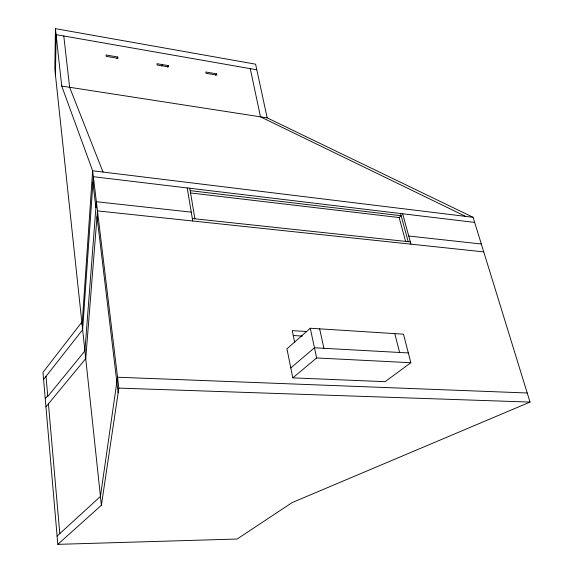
<?xml version="1.0" encoding="UTF-8"?>
<svg xmlns="http://www.w3.org/2000/svg" width="573" height="573" viewBox="0 0 573 573"><rect width="100%" height="100%" fill="white"/><g stroke="black" fill="none" stroke-linecap="round" stroke-linejoin="round"><path stroke-width="0.86" d="M57.809 544.35L237.115 539.035L292.173 502.564L530.025 402.081L473.09 217.296L267.183 117.873L255.594 64.183L55.431 28.65L54.843 69.376L101.392 505.264L57.809 544.35L42.975 372.35L81.839 322.155M55.466 75.206L56.082 34.631L256.804 69.791M82.104 324.662L92.633 170.783L61.719 86.057L55.431 28.65M101.392 505.264L118.847 388.1L92.633 170.783L473.09 217.296M116.921 58.467L117.787 56.999L106.005 54.994L106.191 56.326L117.974 58.331L117.787 56.999M161.672 66.067L162.596 64.634M167.302 67.02L168.226 65.594L156.938 63.675L157.145 64.985L168.448 66.905L168.226 65.594M215.634 75.221L216.615 73.845L205.779 71.997L206.022 73.287L216.866 75.127L216.615 73.845M43.584 379.469L82.641 329.683L93.349 176.692L474.666 222.41M45.246 398.686L47.709 395.656M45.947 406.801L85.735 358.634L97.474 210.893L483.748 251.884M190.315 192.936L399.152 217.561L401.143 215.727L190.164 190.644M57.099 536.106L100.447 496.433L117.537 377.227L527.224 392.992M310.265 328.243L286.944 348.828L292.803 377.872L385.092 381.675L410.855 362.723L403.492 334.181L310.265 328.243L316.647 357.96L292.803 377.872M290.798 367.93L314.462 347.782L408.334 352.954M118.847 388.1L530.025 402.081M316.647 357.96L410.855 362.723M293.469 335.534L302.351 336.065M306.541 331.523L292.266 330.635L294.723 342.532M192.335 218.535L410.34 241.892M191.267 212.146L96.371 201.725L84.904 350.898L47.781 396.473L46.019 376.368M408.735 236.026L481.32 243.998M61.719 86.057L267.183 117.873M465.613 216.379L260.493 116.835L250.258 68.645M103.025 172.05L69.62 87.282L63.789 35.977M402.654 213.772L410.956 244.162M400.541 213.521L408.205 241.663M399.152 217.561L405.698 241.734M394.811 333.629L399.596 352.467M319.641 328.845L323.903 348.298M189.763 188.252L194.92 218.814M187.206 187.944L192.75 221.006M92.926 182.715L95.913 207.612M97.009 216.73L118.145 392.813M48.426 403.8L59.785 533.642"/></g></svg>
